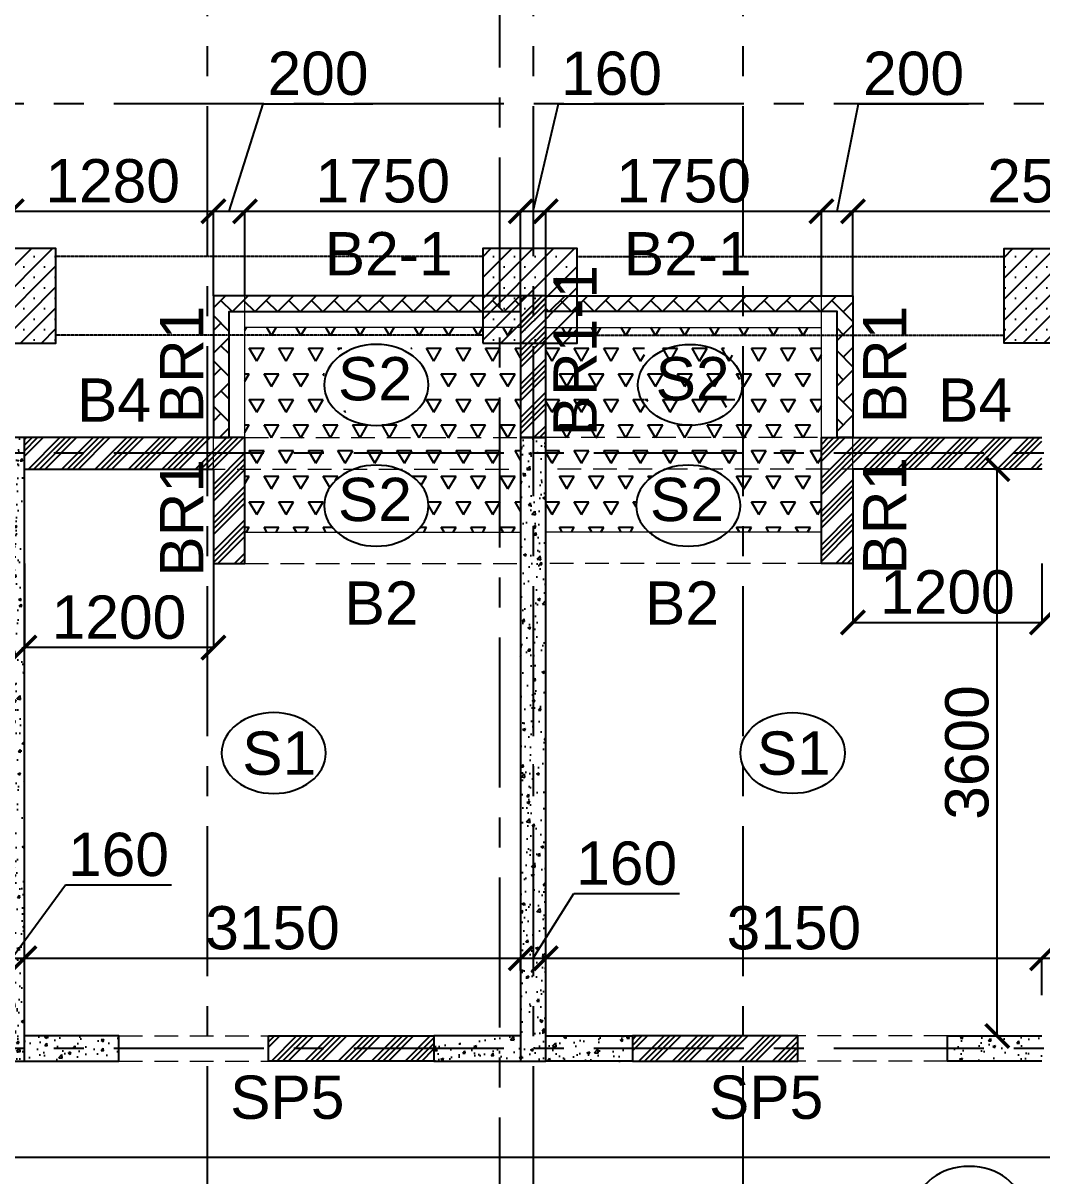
# Model space of a CAD drawing. Header units: inches. Extents: x 278200 to 407749, y -182622 to -96622.
# Drawn here: x 292302 to 298771, y -110634 to -103313 of the extents above; entities that cross this region are included whole.
import ezdxf

# ---------------------------------------------------------------- set-up
doc = ezdxf.new("R2010")
doc.units = ezdxf.units.IN
doc.header["$MEASUREMENT"] = 0
for name, pattern in [('CENTER', [50.8, 31.75, -6.35, 6.35, -6.35]), ('DASHED2', [9.525, 6.35, -3.175]), ('Hidden', [3, 2, -1])]:
    doc.linetypes.add(name, pattern=pattern)
for name, color, linetype in [('160 R.C. WALL HAT', 8, 'Continuous'), ('160 R.C.WALL', 6, 'Continuous'), ('2', 5, 'Continuous'), ('AR-Column', 40, 'Continuous'), ('AR-Hidden', 251, 'DASHED2'), ('BAL. PARAPET WALL', 4, 'Continuous'), ('BEAM TEXT', 4, 'Continuous'), ('DIM', 251, 'Continuous'), ('GRID', 8, 'CENTER'), ('NON S.WALL HATCH', 8, 'Continuous'), ('NON STRUC R.C.WALL', 6, 'Continuous'), ('NON.STRUC.R.C.WALLS', 1, 'Continuous'), ('PARAPET WALL', 4, 'Continuous'), ('SPANRAL BEAM', 3, 'Continuous'), ('SUNKEN', 8, 'Continuous')]:
    doc.layers.add(name, color=color, linetype=linetype)
for name, color, linetype, lineweight in [('BEAMS', 3, 'Continuous', 0), ('SLAB CIR', 1, 'Continuous', 25), ('SLAB TXT', 3, 'Continuous', 0)]:
    doc.layers.add(name, color=color, linetype=linetype, lineweight=lineweight)
doc.styles.add('T200', font='sanss___.ttf', dxfattribs={"height": 275})
doc.styles.add('T300', font='sanss___.ttf', dxfattribs={"height": 350})
doc.dimstyles.new('T 200', dxfattribs={"dimtxt": 275, "dimasz": 150, "dimexe": 1, "dimexo": 0, "dimgap": 50, "dimtad": 1, "dimdec": 0, "dimrnd": 5, "dimdsep": 46, "dimtxsty": 'T200', "dimblk": 'ARCHTICK', "dimcen": 2.5, "dimdle": 1, "dimclrd": 5, "dimclre": 253, "dimclrt": 1, "dimadec": 0, "dimazin": 0, "dimtfac": 1, "dimtdec": 0, "dimtmove": 2, "dimatfit": 3, "dimfxl": 0, "dimarcsym": 0})
pattern_1 = [(45, (2626358.34, -227125.94), (-106.066017, 106.066017), []), (45, (2626393.7, -227125.94), (-106.066017, 106.066017), []), (45, (2626429.05, -227125.94), (-106.066017, 106.066017), []), (45, (2626464.41, -227125.94), (-106.066017, 106.066017), [])]
pattern_2 = [(60, (2581941.19, -332303.54), (-93.75, 162.379763), [93.75, -93.75]), (120, (2581941.19, -332303.54), (-187.5, 1e-07), [93.75, -93.75]), (0, (2581894.31, -332222.35), (93.75, 162.379763), [93.75, -93.75])]
pattern_3 = [(315, (792142.01, 2020013.36), (143.684098, -4e-14), [304.8, -101.6]), (45, (792213.85, 2019941.51), (143.684098, -4e-14), [304.8, -101.6])]
pattern_4 = [(50, (2464819.82, 125850.9), (179.315046, -15.688034), [18.75, -206.25]), (355, (2464819.82, 125850.9), (-34.687833, 188.048033), [15, -165]), (100.4514445, (2464834.76, 125849.6), (144.627212, 172.359998), [15.935048, -175.285528]), (46.1842, (2464819.82, 125900.9), (266.810333, -41.37982), [28.125, -309.375]), (96.635635, (2464842.05, 125897.46), (233.665486, 243.52965), [23.902586, -262.92844]), (351.184164, (2464819.82, 125900.9), (233.665486, 243.52965), [22.5, -247.5]), (21, (2464844.82, 125888.4), (149.226763, -100.654723), [18.75, -206.25]), (326, (2464844.82, 125888.4), (60.828833, 181.287511), [15, -165]), (71.451445, (2464857.25, 125880.02), (210.055594, 80.632788), [15.935047, -175.285528]), (37.5, (2464819.816, 125850.906), (3.0399638, 83.2234635), [0, -163, 0, -167.5, 0, -165.625]), (7.5, (2464819.82, 125850.91), (65.7673844, 98.602928), [0, -95.5, 0, -159.25, 0, -63.125]), (327.5, (2464764.066, 125850.906), (133.455609, -5.638718), [0, -62.5, 0, -195, 0, -258.75]), (317.5, (2464739.07, 125850.91), (145.7965423, 25.0262456), [0, -81.25, 0, -129.5, 0, -183.75])]
pattern_5 = [(45, (-131825.64, 75915.45), (-66.29126, 66.29126), []), (45, (-131759.35, 75915.45), (-66.29126, 66.29126), [0, -93.75])]

# ---------------------------------------------------------------- blocks, each defined once
blk = doc.blocks.new('_ARCHTICK')
at = {"color": 0, "linetype": 'ByBlock', "const_width": 0.15}
blk.add_lwpolyline([(-0.5, -0.5), (0.5, 0.5)], dxfattribs=at)
blk = doc.blocks.new('*D606')
at = {"layer": 'Defpoints', "color": 0}
for p in [(292310.7, -109251.4), (292150.7, -109328.9, 14.7), (292310.7, -109360.6, 14.7)]:
    blk.add_point(p, dxfattribs=at)
at = {"layer": 'DIM', "color": 5, "lineweight": -2}
for p, q in [((292230.7, -109251.4), (292571.5, -108785.7)), ((292571.5, -108785.7), (293243.8, -108785.7)), ((292149.7, -109251.4), (292311.7, -109251.4))]:
    blk.add_line(p, q, dxfattribs=at)
at = {"layer": 'DIM', "color": 253, "lineweight": -2}
for p, q in [((292150.7, -109328.9), (292150.7, -109250.4)), ((292310.7, -109360.6), (292310.7, -109250.4))]:
    blk.add_line(p, q, dxfattribs=at)
at = {"layer": 'DIM', "color": 5, "lineweight": -2, "xscale": 150, "yscale": 150, "zscale": 150, "rotation": 180}
blk.add_blockref('_ARCHTICK', (292150.7, -109251.4), dxfattribs=at)
at = {"layer": 'DIM', "color": 5, "lineweight": -2, "xscale": 150, "yscale": 150, "zscale": 150}
blk.add_blockref('_ARCHTICK', (292310.7, -109251.4), dxfattribs=at)
at = {"layer": 'DIM', "color": 1, "insert": (292907.7, -108593.8), "char_height": 275, "attachment_point": 5, "style": 'T200'}
blk.add_mtext('160', dxfattribs=at)
blk = doc.blocks.new('*D607')
at = {"layer": 'Defpoints', "color": 0}
for p in [(295460.7, -109251.4), (292310.7, -109360.6, 14.7), (295460.7, -109330.2, 14.7)]:
    blk.add_point(p, dxfattribs=at)
at = {"layer": 'DIM', "color": 5, "lineweight": -2}
blk.add_line((292309.7, -109251.4), (295461.7, -109251.4), dxfattribs=at)
at = {"layer": 'DIM', "color": 253, "lineweight": -2}
for p, q in [((292310.7, -109360.6), (292310.7, -109250.4)), ((295460.7, -109330.2), (295460.7, -109250.4))]:
    blk.add_line(p, q, dxfattribs=at)
at = {"layer": 'DIM', "color": 5, "lineweight": -2, "xscale": 150, "yscale": 150, "zscale": 150, "rotation": 180}
blk.add_blockref('_ARCHTICK', (292310.7, -109251.4), dxfattribs=at)
at = {"layer": 'DIM', "color": 5, "lineweight": -2, "xscale": 150, "yscale": 150, "zscale": 150}
blk.add_blockref('_ARCHTICK', (295460.7, -109251.4), dxfattribs=at)
at = {"layer": 'DIM', "color": 1, "insert": (293885.7, -109059.5), "char_height": 275, "attachment_point": 5, "style": 'T200'}
blk.add_mtext('3150', dxfattribs=at)
blk = doc.blocks.new('*D608')
at = {"layer": 'Defpoints', "color": 0}
for p in [(295620.7, -109251.4), (295460.7, -109330.2, 14.7), (295620.7, -109352.3, 14.7)]:
    blk.add_point(p, dxfattribs=at)
at = {"layer": 'DIM', "color": 5, "lineweight": -2}
for p, q in [((295540.7, -109251.4), (295797.9, -108841.2)), ((295797.9, -108841.2), (296470.2, -108841.2)), ((295459.7, -109251.4), (295621.7, -109251.4))]:
    blk.add_line(p, q, dxfattribs=at)
at = {"layer": 'DIM', "color": 253, "lineweight": -2}
for p, q in [((295460.7, -109330.2), (295460.7, -109250.4)), ((295620.7, -109352.3), (295620.7, -109250.4))]:
    blk.add_line(p, q, dxfattribs=at)
at = {"layer": 'DIM', "color": 5, "lineweight": -2, "xscale": 150, "yscale": 150, "zscale": 150, "rotation": 180}
blk.add_blockref('_ARCHTICK', (295460.7, -109251.4), dxfattribs=at)
at = {"layer": 'DIM', "color": 5, "lineweight": -2, "xscale": 150, "yscale": 150, "zscale": 150}
blk.add_blockref('_ARCHTICK', (295620.7, -109251.4), dxfattribs=at)
at = {"layer": 'DIM', "color": 1, "insert": (296134.1, -108649.4), "char_height": 275, "attachment_point": 5, "style": 'T200'}
blk.add_mtext('160', dxfattribs=at)
blk = doc.blocks.new('*D609')
at = {"layer": 'Defpoints', "color": 0}
for p in [(298770.7, -109251.4), (295620.7, -109352.3, 14.7), (298770.7, -109485.2, 14.7)]:
    blk.add_point(p, dxfattribs=at)
at = {"layer": 'DIM', "color": 5, "lineweight": -2}
blk.add_line((295619.7, -109251.4), (298771.7, -109251.4), dxfattribs=at)
at = {"layer": 'DIM', "color": 253, "lineweight": -2}
for p, q in [((295620.7, -109352.3), (295620.7, -109250.4)), ((298770.7, -109485.2), (298770.7, -109250.4))]:
    blk.add_line(p, q, dxfattribs=at)
at = {"layer": 'DIM', "color": 5, "lineweight": -2, "xscale": 150, "yscale": 150, "zscale": 150, "rotation": 180}
blk.add_blockref('_ARCHTICK', (295620.7, -109251.4), dxfattribs=at)
at = {"layer": 'DIM', "color": 5, "lineweight": -2, "xscale": 150, "yscale": 150, "zscale": 150}
blk.add_blockref('_ARCHTICK', (298770.7, -109251.4), dxfattribs=at)
at = {"layer": 'DIM', "color": 1, "insert": (297195.7, -109059.5), "char_height": 275, "attachment_point": 5, "style": 'T200'}
blk.add_mtext('3150', dxfattribs=at)
blk = doc.blocks.new('*D610')
at = {"layer": 'Defpoints', "color": 0}
for p in [(298930.7, -109251.4), (298770.7, -109485.2, 14.7), (298930.7, -109489.1, 14.7)]:
    blk.add_point(p, dxfattribs=at)
at = {"layer": 'DIM', "color": 5, "lineweight": -2}
for p, q in [((298850.7, -109251.4), (299044.8, -108886.6)), ((299044.8, -108886.6), (299717.1, -108886.6)), ((298769.7, -109251.4), (298931.7, -109251.4))]:
    blk.add_line(p, q, dxfattribs=at)
at = {"layer": 'DIM', "color": 253, "lineweight": -2}
for p, q in [((298770.7, -109485.2), (298770.7, -109250.4)), ((298930.7, -109489.1), (298930.7, -109250.4))]:
    blk.add_line(p, q, dxfattribs=at)
at = {"layer": 'DIM', "color": 5, "lineweight": -2, "xscale": 150, "yscale": 150, "zscale": 150, "rotation": 180}
blk.add_blockref('_ARCHTICK', (298770.7, -109251.4), dxfattribs=at)
at = {"layer": 'DIM', "color": 5, "lineweight": -2, "xscale": 150, "yscale": 150, "zscale": 150}
blk.add_blockref('_ARCHTICK', (298930.7, -109251.4), dxfattribs=at)
at = {"layer": 'DIM', "color": 1, "insert": (299380.9, -108694.7), "char_height": 275, "attachment_point": 5, "style": 'T200'}
blk.add_mtext('160', dxfattribs=at)
blk = doc.blocks.new('*D625')
at = {"layer": 'Defpoints', "color": 0}
for p in [(298470.7, -106144.9, 14.7), (298487.4, -106144.9), (298470.7, -109744.9, 14.7)]:
    blk.add_point(p, dxfattribs=at)
at = {"layer": 'DIM', "color": 253, "lineweight": -2}
for p, q in [((298470.7, -106144.9), (298488.4, -106144.9)), ((298470.7, -109744.9), (298488.4, -109744.9))]:
    blk.add_line(p, q, dxfattribs=at)
at = {"layer": 'DIM', "color": 5, "lineweight": -2}
blk.add_line((298487.4, -109745.9), (298487.4, -106143.9), dxfattribs=at)
at = {"layer": 'DIM', "color": 5, "lineweight": -2, "xscale": 150, "yscale": 150, "zscale": 150}
for p, rotation in [((298487.4, -106144.9), 90), ((298487.4, -109744.9), 270)]:
    blk.add_blockref('_ARCHTICK', p, dxfattribs=dict(at, rotation=rotation))
at = {"layer": 'DIM', "color": 1, "insert": (298295.5, -107944.9), "char_height": 275, "attachment_point": 5, "rotation": 90, "style": 'T200'}
blk.add_mtext('3600', dxfattribs=at)
blk = doc.blocks.new('*D169')
at = {"layer": 'Defpoints', "color": 0}
for p in [(318017.6, -110515.5), (318017.6, -110515.6, 14.7), (285690.7, -110578, 14.7)]:
    blk.add_point(p, dxfattribs=at)
at = {"layer": 'DIM', "color": 5, "lineweight": -2}
blk.add_line((285689.7, -110515.5), (318018.6, -110515.5), dxfattribs=at)
at = {"layer": 'DIM', "color": 253, "lineweight": -2}
for p, q in [((285690.7, -110578), (285690.7, -110514.5)), ((318017.6, -110515.6), (318017.6, -110514.5))]:
    blk.add_line(p, q, dxfattribs=at)
at = {"layer": 'DIM', "color": 5, "lineweight": -2, "xscale": 150, "yscale": 150, "zscale": 150, "rotation": 180}
blk.add_blockref('_ARCHTICK', (285690.7, -110515.5), dxfattribs=at)
at = {"layer": 'DIM', "color": 5, "lineweight": -2, "xscale": 150, "yscale": 150, "zscale": 150}
blk.add_blockref('_ARCHTICK', (318017.6, -110515.5), dxfattribs=at)
at = {"layer": 'DIM', "color": 1, "insert": (301854.1, -110323.7), "char_height": 275, "attachment_point": 5, "style": 'T200'}
blk.add_mtext('32325', dxfattribs=at)
blk = doc.blocks.new('*D180')
at = {"layer": 'Defpoints', "color": 0}
for p in [(292230.7, -104507.8), (292230.7, -104594.8, 14.7), (290950.7, -105044.9, 14.7)]:
    blk.add_point(p, dxfattribs=at)
at = {"layer": 'DIM', "color": 5, "lineweight": -2}
blk.add_line((290949.7, -104507.8), (292231.7, -104507.8), dxfattribs=at)
at = {"layer": 'DIM', "color": 253, "lineweight": -2}
for p, q in [((290950.7, -105044.9), (290950.7, -104506.8)), ((292230.7, -104594.8), (292230.7, -104506.8))]:
    blk.add_line(p, q, dxfattribs=at)
at = {"layer": 'DIM', "color": 5, "lineweight": -2, "xscale": 150, "yscale": 150, "zscale": 150, "rotation": 180}
blk.add_blockref('_ARCHTICK', (290950.7, -104507.8), dxfattribs=at)
at = {"layer": 'DIM', "color": 5, "lineweight": -2, "xscale": 150, "yscale": 150, "zscale": 150}
blk.add_blockref('_ARCHTICK', (292230.7, -104507.8), dxfattribs=at)
at = {"layer": 'DIM', "color": 1, "insert": (291590.7, -104316.1), "char_height": 275, "attachment_point": 5, "style": 'T200'}
blk.add_mtext('1280', dxfattribs=at)
blk = doc.blocks.new('*D181')
at = {"layer": 'Defpoints', "color": 0}
for p in [(293510.7, -104507.8), (292230.7, -104594.8, 14.7), (293510.7, -105044.9, 14.7)]:
    blk.add_point(p, dxfattribs=at)
at = {"layer": 'DIM', "color": 5, "lineweight": -2}
blk.add_line((292229.7, -104507.8), (293511.7, -104507.8), dxfattribs=at)
at = {"layer": 'DIM', "color": 253, "lineweight": -2}
for p, q in [((292230.7, -104594.8), (292230.7, -104506.8)), ((293510.7, -105044.9), (293510.7, -104506.8))]:
    blk.add_line(p, q, dxfattribs=at)
at = {"layer": 'DIM', "color": 5, "lineweight": -2, "xscale": 150, "yscale": 150, "zscale": 150, "rotation": 180}
blk.add_blockref('_ARCHTICK', (292230.7, -104507.8), dxfattribs=at)
at = {"layer": 'DIM', "color": 5, "lineweight": -2, "xscale": 150, "yscale": 150, "zscale": 150}
blk.add_blockref('_ARCHTICK', (293510.7, -104507.8), dxfattribs=at)
at = {"layer": 'DIM', "color": 1, "insert": (292870.7, -104316.1), "char_height": 275, "attachment_point": 5, "style": 'T200'}
blk.add_mtext('1280', dxfattribs=at)
blk = doc.blocks.new('*D182')
at = {"layer": 'Defpoints', "color": 0}
for p in [(293710.7, -104507.8), (293510.7, -105044.9, 14.7), (293710.7, -105044.9, 14.7)]:
    blk.add_point(p, dxfattribs=at)
at = {"layer": 'DIM', "color": 5, "lineweight": -2}
for p, q in [((293610.7, -104507.8), (293825.2, -103825)), ((293825.2, -103825), (294523.5, -103825)), ((293509.7, -104507.8), (293711.7, -104507.8))]:
    blk.add_line(p, q, dxfattribs=at)
at = {"layer": 'DIM', "color": 253, "lineweight": -2}
for p, q in [((293510.7, -105044.9), (293510.7, -104506.8)), ((293710.7, -105044.9), (293710.7, -104506.8))]:
    blk.add_line(p, q, dxfattribs=at)
at = {"layer": 'DIM', "color": 5, "lineweight": -2, "xscale": 150, "yscale": 150, "zscale": 150, "rotation": 180}
blk.add_blockref('_ARCHTICK', (293510.7, -104507.8), dxfattribs=at)
at = {"layer": 'DIM', "color": 5, "lineweight": -2, "xscale": 150, "yscale": 150, "zscale": 150}
blk.add_blockref('_ARCHTICK', (293710.7, -104507.8), dxfattribs=at)
at = {"layer": 'DIM', "color": 1, "insert": (294174.4, -103633.4), "char_height": 275, "attachment_point": 5, "style": 'T200'}
blk.add_mtext('200', dxfattribs=at)
blk = doc.blocks.new('*D183')
at = {"layer": 'Defpoints', "color": 0}
for p in [(295460.7, -104507.8), (293710.7, -105044.9, 14.7), (295460.7, -105044.9, 14.7)]:
    blk.add_point(p, dxfattribs=at)
at = {"layer": 'DIM', "color": 5, "lineweight": -2}
blk.add_line((293709.7, -104507.8), (295461.7, -104507.8), dxfattribs=at)
at = {"layer": 'DIM', "color": 253, "lineweight": -2}
for p, q in [((293710.7, -105044.9), (293710.7, -104506.8)), ((295460.7, -105044.9), (295460.7, -104506.8))]:
    blk.add_line(p, q, dxfattribs=at)
at = {"layer": 'DIM', "color": 5, "lineweight": -2, "xscale": 150, "yscale": 150, "zscale": 150, "rotation": 180}
blk.add_blockref('_ARCHTICK', (293710.7, -104507.8), dxfattribs=at)
at = {"layer": 'DIM', "color": 5, "lineweight": -2, "xscale": 150, "yscale": 150, "zscale": 150}
blk.add_blockref('_ARCHTICK', (295460.7, -104507.8), dxfattribs=at)
at = {"layer": 'DIM', "color": 1, "insert": (294585.7, -104316.1), "char_height": 275, "attachment_point": 5, "style": 'T200'}
blk.add_mtext('1750', dxfattribs=at)
blk = doc.blocks.new('*D184')
at = {"layer": 'Defpoints', "color": 0}
for p in [(295620.7, -104507.8), (295460.7, -105044.9, 14.7), (295620.7, -105044.9, 14.7)]:
    blk.add_point(p, dxfattribs=at)
at = {"layer": 'DIM', "color": 5, "lineweight": -2}
for p, q in [((295540.7, -104507.8), (295701.8, -103825)), ((295701.8, -103825), (296374.1, -103825)), ((295459.7, -104507.8), (295621.7, -104507.8))]:
    blk.add_line(p, q, dxfattribs=at)
at = {"layer": 'DIM', "color": 253, "lineweight": -2}
for p, q in [((295460.7, -105044.9), (295460.7, -104506.8)), ((295620.7, -105044.9), (295620.7, -104506.8))]:
    blk.add_line(p, q, dxfattribs=at)
at = {"layer": 'DIM', "color": 5, "lineweight": -2, "xscale": 150, "yscale": 150, "zscale": 150, "rotation": 180}
blk.add_blockref('_ARCHTICK', (295460.7, -104507.8), dxfattribs=at)
at = {"layer": 'DIM', "color": 5, "lineweight": -2, "xscale": 150, "yscale": 150, "zscale": 150}
blk.add_blockref('_ARCHTICK', (295620.7, -104507.8), dxfattribs=at)
at = {"layer": 'DIM', "color": 1, "insert": (296037.9, -103633.2), "char_height": 275, "attachment_point": 5, "style": 'T200'}
blk.add_mtext('160', dxfattribs=at)
blk = doc.blocks.new('*D185')
at = {"layer": 'Defpoints', "color": 0}
for p in [(297370.7, -104507.8), (295620.7, -105044.9, 14.7), (297370.7, -105044.9, 14.7)]:
    blk.add_point(p, dxfattribs=at)
at = {"layer": 'DIM', "color": 5, "lineweight": -2}
blk.add_line((295619.7, -104507.8), (297371.7, -104507.8), dxfattribs=at)
at = {"layer": 'DIM', "color": 253, "lineweight": -2}
for p, q in [((295620.7, -105044.9), (295620.7, -104506.8)), ((297370.7, -105044.9), (297370.7, -104506.8))]:
    blk.add_line(p, q, dxfattribs=at)
at = {"layer": 'DIM', "color": 5, "lineweight": -2, "xscale": 150, "yscale": 150, "zscale": 150, "rotation": 180}
blk.add_blockref('_ARCHTICK', (295620.7, -104507.8), dxfattribs=at)
at = {"layer": 'DIM', "color": 5, "lineweight": -2, "xscale": 150, "yscale": 150, "zscale": 150}
blk.add_blockref('_ARCHTICK', (297370.7, -104507.8), dxfattribs=at)
at = {"layer": 'DIM', "color": 1, "insert": (296495.7, -104316.1), "char_height": 275, "attachment_point": 5, "style": 'T200'}
blk.add_mtext('1750', dxfattribs=at)
blk = doc.blocks.new('*D186')
at = {"layer": 'Defpoints', "color": 0}
for p in [(297570.7, -104507.8), (297370.7, -105044.9, 14.7), (297570.7, -105044.9, 14.7)]:
    blk.add_point(p, dxfattribs=at)
at = {"layer": 'DIM', "color": 5, "lineweight": -2}
for p, q in [((297470.7, -104507.8), (297606.7, -103825)), ((297606.7, -103825), (298304.9, -103825)), ((297369.7, -104507.8), (297571.7, -104507.8))]:
    blk.add_line(p, q, dxfattribs=at)
at = {"layer": 'DIM', "color": 253, "lineweight": -2}
for p, q in [((297370.7, -105044.9), (297370.7, -104506.8)), ((297570.7, -105044.9), (297570.7, -104506.8))]:
    blk.add_line(p, q, dxfattribs=at)
at = {"layer": 'DIM', "color": 5, "lineweight": -2, "xscale": 150, "yscale": 150, "zscale": 150, "rotation": 180}
blk.add_blockref('_ARCHTICK', (297370.7, -104507.8), dxfattribs=at)
at = {"layer": 'DIM', "color": 5, "lineweight": -2, "xscale": 150, "yscale": 150, "zscale": 150}
blk.add_blockref('_ARCHTICK', (297570.7, -104507.8), dxfattribs=at)
at = {"layer": 'DIM', "color": 1, "insert": (297955.8, -103633.4), "char_height": 275, "attachment_point": 5, "style": 'T200'}
blk.add_mtext('200', dxfattribs=at)
blk = doc.blocks.new('*D187')
at = {"layer": 'Defpoints', "color": 0}
for p in [(300130.7, -104507.8), (297570.7, -105044.9, 14.7), (300130.7, -105044.9, 14.7)]:
    blk.add_point(p, dxfattribs=at)
at = {"layer": 'DIM', "color": 5, "lineweight": -2}
blk.add_line((297569.7, -104507.8), (300131.7, -104507.8), dxfattribs=at)
at = {"layer": 'DIM', "color": 253, "lineweight": -2}
for p, q in [((297570.7, -105044.9), (297570.7, -104506.8)), ((300130.7, -105044.9), (300130.7, -104506.8))]:
    blk.add_line(p, q, dxfattribs=at)
at = {"layer": 'DIM', "color": 5, "lineweight": -2, "xscale": 150, "yscale": 150, "zscale": 150, "rotation": 180}
blk.add_blockref('_ARCHTICK', (297570.7, -104507.8), dxfattribs=at)
at = {"layer": 'DIM', "color": 5, "lineweight": -2, "xscale": 150, "yscale": 150, "zscale": 150}
blk.add_blockref('_ARCHTICK', (300130.7, -104507.8), dxfattribs=at)
at = {"layer": 'DIM', "color": 1, "insert": (298850.7, -104316), "char_height": 275, "attachment_point": 5, "style": 'T200'}
blk.add_mtext('2560', dxfattribs=at)
blk = doc.blocks.new('*D782')
at = {"layer": '2', "color": 253, "lineweight": -2}
for p, q in [((292310.7, -106744.9), (292310.7, -107279.7)), ((293510.7, -106744.9), (293510.7, -107279.7))]:
    blk.add_line(p, q, dxfattribs=at)
at = {"layer": '2', "color": 5, "lineweight": -2}
blk.add_line((293511.7, -107278.7), (292309.7, -107278.7), dxfattribs=at)
at = {"layer": 'Defpoints', "color": 0}
for p in [(292310.7, -106744.9, 14.7), (293510.7, -106744.9, 14.7), (292310.7, -107278.7)]:
    blk.add_point(p, dxfattribs=at)
at = {"layer": '2', "color": 5, "lineweight": -2, "xscale": 150, "yscale": 150, "zscale": 150, "rotation": 180}
blk.add_blockref('_ARCHTICK', (292310.7, -107278.7), dxfattribs=at)
at = {"layer": '2', "color": 5, "lineweight": -2, "xscale": 150, "yscale": 150, "zscale": 150}
blk.add_blockref('_ARCHTICK', (293510.7, -107278.7), dxfattribs=at)
at = {"layer": '2', "color": 1, "insert": (292910.7, -107087.1), "char_height": 275, "attachment_point": 5, "style": 'T200'}
blk.add_mtext('1200', dxfattribs=at)
blk = doc.blocks.new('*D783')
at = {"layer": '2', "color": 253, "lineweight": -2}
for p, q in [((297570.7, -106744.9), (297570.7, -107119.4)), ((298770.7, -106744.9), (298770.7, -107119.4))]:
    blk.add_line(p, q, dxfattribs=at)
at = {"layer": '2', "color": 5, "lineweight": -2}
blk.add_line((297569.7, -107118.4), (298771.7, -107118.4), dxfattribs=at)
at = {"layer": 'Defpoints', "color": 0}
for p in [(297570.7, -106744.9), (298770.7, -106744.9, 14.3), (298770.7, -107118.4)]:
    blk.add_point(p, dxfattribs=at)
at = {"layer": '2', "color": 5, "lineweight": -2, "xscale": 150, "yscale": 150, "zscale": 150, "rotation": 180}
blk.add_blockref('_ARCHTICK', (297570.7, -107118.4), dxfattribs=at)
at = {"layer": '2', "color": 5, "lineweight": -2, "xscale": 150, "yscale": 150, "zscale": 150}
blk.add_blockref('_ARCHTICK', (298770.7, -107118.4), dxfattribs=at)
at = {"layer": '2', "color": 1, "insert": (298170.7, -106926.8), "char_height": 275, "attachment_point": 5, "style": 'T200'}
blk.add_mtext('1200', dxfattribs=at)
blk = doc.blocks.new('A$C02A55DAE')
at = {"layer": 'NON S.WALL HATCH'}
h = blk.add_hatch(dxfattribs=at)
h.set_pattern_fill('SACNCR', color=256, scale=1000)
h.set_pattern_definition(pattern_5)
h.paths.add_polyline_path([(6650, 600), (7250, 600), (7250, 1200), (6650, 1200)])
h = blk.add_hatch(dxfattribs=at)
h.set_pattern_fill('SACNCR', color=256, scale=1000)
h.set_pattern_definition(pattern_5)
h.paths.add_polyline_path([(9960, 600), (10560, 600), (10560, 1200), (9960, 1200)])
h = blk.add_hatch(dxfattribs=at)
h.set_pattern_fill('SACNCR', color=256, scale=1000)
h.set_pattern_definition(pattern_5)
h.paths.add_polyline_path([(13870, 600), (13270, 600), (13270, 1200), (13870, 1200)])
at = {"layer": 'AR-Column', "color": 4, "elevation": -29.5}
for points in [[(6650, 600), (7250, 600), (7250, 1200), (6650, 1200)], [(9960, 600), (10560, 600), (10560, 1200), (9960, 1200)], [(13870, 600), (13270, 600), (13270, 1200), (13870, 1200)]]:
    blk.add_lwpolyline(points, close=True, dxfattribs=at)
at = {"layer": 'AR-Hidden', "ltscale": 0.009}
for p, q in [((9960, 1150, -29.5), (7250, 1150, -29.5)), ((10560, 1150, -29.5), (13270, 1150, -29.5)), ((9960, 650, -29.5), (7250, 650, -29.5)), ((10560, 650, -29.5), (13270, 650, -29.5))]:
    blk.add_line(p, q, dxfattribs=at)

msp = doc.modelspace()

# ---------------------------------------------------------------- hatches: boundary and pattern name
at = {"layer": '160 R.C. WALL HAT'}
h = msp.add_hatch(dxfattribs=at)
h.set_pattern_fill('AR-CONC', color=256, scale=25)
h.set_pattern_definition(pattern_4)
h.paths.add_polyline_path([(292150.7, -109904.9), (292310.7, -109904.9), (292310.7, -105944.9), (292150.7, -105944.9)])
h = msp.add_hatch(dxfattribs=at)
h.set_pattern_fill('AR-CONC', color=256, scale=25)
h.set_pattern_definition(pattern_4)
h.paths.add_polyline_path([(295620.7, -105944.9), (295460.7, -105944.9), (295460.7, -109904.9), (295620.7, -109904.9)])
h = msp.add_hatch(dxfattribs=at)
h.set_pattern_fill('AR-CONC', color=256, scale=25)
h.set_pattern_definition(pattern_4)
h.paths.add_polyline_path([(292910.7, -109744.9), (292910.7, -109904.9), (292310.7, -109904.9), (292310.7, -109744.9)])
h = msp.add_hatch(dxfattribs=at)
h.set_pattern_fill('AR-CONC', color=256, scale=25)
h.set_pattern_definition(pattern_4)
h.paths.add_polyline_path([(295460.7, -109744.9), (294910.7, -109744.9), (294910.7, -109904.9), (295460.7, -109904.9)])
h = msp.add_hatch(dxfattribs=at)
h.set_pattern_fill('AR-CONC', color=256, scale=25)
h.set_pattern_definition(pattern_4)
h.paths.add_polyline_path([(296170.7, -109744.9), (295620.7, -109744.9), (295620.7, -109904.9), (296170.7, -109904.9)])
h = msp.add_hatch(dxfattribs=at)
h.set_pattern_fill('AR-CONC', color=256, scale=25)
h.set_pattern_definition(pattern_4)
h.paths.add_polyline_path([(298170.7, -109744.9), (298170.7, -109904.9), (298770.7, -109904.9), (298770.7, -109744.9)])
at = {"layer": 'BAL. PARAPET WALL'}
h = msp.add_hatch(dxfattribs=at)
h.set_pattern_fill('AR-HBONE', color=256, angle=-90, style=0)
h.set_pattern_definition(pattern_3)
h.paths.add_polyline_path([(295460.7, -105144.9), (295460.7, -105044.9), (293510.7, -105044.9), (293510.7, -105944.9), (293610.7, -105944.9), (293610.7, -105144.9)])
h = msp.add_hatch(dxfattribs=at)
h.set_pattern_fill('AR-HBONE', color=256, angle=-90, style=0)
h.set_pattern_definition(pattern_3)
h.paths.add_polyline_path([(295620.7, -105144.9), (295620.7, -105044.9), (297570.7, -105044.9), (297570.7, -105944.9), (297470.7, -105944.9), (297470.7, -105144.9)])
at = {"layer": 'NON STRUC R.C.WALL'}
h = msp.add_hatch(dxfattribs=at)
h.set_pattern_fill('ANSI34', color=1, scale=200)
h.set_pattern_definition([(45, (2626358.34, -227165.94), (-106.066017, 106.066017), []), (45, (2626393.7, -227165.94), (-106.066017, 106.066017), []), (45, (2626429.05, -227165.94), (-106.066017, 106.066017), []), (45, (2626464.41, -227165.94), (-106.066017, 106.066017), [])])
h.paths.add_polyline_path([(295460.7, -105944.9), (295620.7, -105944.9), (295620.7, -105044.9), (295460.7, -105044.9)])
h = msp.add_hatch(dxfattribs=at)
h.set_pattern_fill('ANSI34', color=1, scale=200)
h.set_pattern_definition(pattern_1)
h.paths.add_polyline_path([(292310.7, -106144.9), (293510.7, -106144.9), (293510.7, -106744.9), (293710.7, -106744.9), (293710.7, -105944.9), (292310.7, -105944.9)])
h = msp.add_hatch(dxfattribs=at)
h.set_pattern_fill('ANSI34', color=1, scale=200)
h.set_pattern_definition(pattern_1)
h.paths.add_polyline_path([(298770.7, -106144.9), (297570.7, -106144.9), (297570.7, -106744.9), (297370.7, -106744.9), (297370.7, -105944.9), (298770.7, -105944.9)])
h = msp.add_hatch(dxfattribs=at)
h.set_pattern_fill('ANSI34', color=1, scale=200)
h.set_pattern_definition(pattern_1)
h.paths.add_polyline_path([(293860.7, -109744.9), (294910.7, -109744.9), (294910.7, -109904.9), (293860.7, -109904.9)])
h = msp.add_hatch(dxfattribs=at)
h.set_pattern_fill('ANSI34', color=1, scale=200)
h.set_pattern_definition(pattern_1)
h.paths.add_polyline_path([(297220.7, -109744.9), (296170.7, -109744.9), (296170.7, -109904.9), (297220.7, -109904.9)])
at = {"layer": 'SUNKEN'}
h = msp.add_hatch(dxfattribs=at)
h.set_pattern_fill('TRIANG', color=256, scale=500)
h.set_pattern_definition(pattern_2)
h.paths.add_polyline_path([(295460.7, -105244.9), (293710.7, -105244.9), (293710.7, -105944.9), (295460.7, -105944.9)])
edge = h.paths.add_edge_path(flags=16)
edge.add_ellipse((294544.6, -105570.6), major_axis=(331, 0), ratio=0.77685, start_angle=0, end_angle=360, ccw=False)
h.paths.add_polyline_path([(295460.7, -105944.9), (293710.7, -105944.9), (293710.7, -106144.9), (295460.7, -106144.9)])
h.paths.add_polyline_path([(294229.2, -105357.6), (294229.2, -105788.7), (294834.3, -105788.7), (294834.3, -105357.6)], flags=0)
h.paths.add_polyline_path([(294686.3, -106144.9), (294695.8, -106148.5), (294708.1, -106153.7), (294720.1, -106159.2), (294731.8, -106165.2), (294743.1, -106171.5), (294754.1, -106178.2), (294764.7, -106185.2), (294775, -106192.6), (294784.8, -106200.3), (294794.2, -106208.3), (294803.1, -106216.6), (294811.6, -106225.2), (294819.6, -106234.1), (294827.1, -106243.3), (294834.2, -106252.6), (294840.7, -106262.2), (294846.6, -106272), (294852.1, -106282), (294857, -106292.2), (294861.3, -106302.5), (294865.1, -106312.9), (294868.3, -106323.4), (294870.9, -106334.1), (294873, -106344.8), (294874.5, -106355.6), (294875.3, -106366.4), (294875.6, -106377.3), (294875.3, -106388.1), (294874.5, -106398.9), (294873, -106409.7), (294870.9, -106420.4), (294868.3, -106431.1), (294865.1, -106441.6), (294861.3, -106452.1), (294857, -106462.4), (294852.1, -106472.5), (294846.6, -106482.5), (294840.7, -106492.3), (294834.2, -106501.9), (294827.1, -106511.3), (294819.6, -106520.4), (294811.6, -106529.3), (294803.1, -106537.9), (294794.2, -106546.2), (294784.8, -106554.2), (294775, -106561.9), (294764.7, -106569.3), (294754.1, -106576.4), (294743.1, -106583), (294739.7, -106544.9), (295460.7, -106544.9), (295460.7, -106144.9)])
h.paths.add_polyline_path([(294399.7, -106146.1), (294403, -106144.9), (293710.7, -106144.9), (293710.7, -106544.9), (294349.5, -106544.9), (294340.6, -106579.7), (294329.8, -106572.9), (294319.4, -106565.7), (294309.4, -106558.1), (294299.7, -106550.3), (294290.6, -106542.1), (294281.9, -106533.6), (294273.6, -106524.9), (294265.8, -106515.9), (294258.6, -106506.6), (294251.8, -106497.1), (294245.6, -106487.4), (294239.8, -106477.5), (294234.7, -106467.5), (294230, -106457.2), (294226, -106446.9), (294222.5, -106436.4), (294219.6, -106425.8), (294217.2, -106415.1), (294215.5, -106404.3), (294214.3, -106393.5), (294213.7, -106382.7), (294213.7, -106371.8), (294214.3, -106361), (294215.5, -106350.2), (294217.2, -106339.5), (294219.6, -106328.8), (294222.5, -106318.2), (294226, -106307.7), (294230, -106297.3), (294234.7, -106287.1), (294239.8, -106277), (294245.6, -106267.1), (294251.8, -106257.4), (294258.6, -106247.9), (294265.8, -106238.7), (294273.6, -106229.7), (294281.9, -106220.9), (294290.6, -106212.4), (294299.7, -106204.3), (294309.4, -106196.4), (294319.4, -106188.9), (294329.8, -106181.6), (294340.6, -106174.8), (294351.8, -106168.3), (294363.3, -106162.2), (294375.1, -106156.4), (294387.3, -106151.1)])
h = msp.add_hatch(dxfattribs=at)
h.set_pattern_fill('TRIANG', color=256, scale=500)
h.set_pattern_definition(pattern_2)
h.paths.add_polyline_path([(295620.7, -105244.9), (297370.7, -105244.9), (297370.7, -105944.9), (295620.7, -105944.9)])
edge = h.paths.add_edge_path(flags=16)
edge.add_ellipse((296536.7, -105570.6), major_axis=(-331, 0), ratio=0.77685, start_angle=0, end_angle=360)
h.paths.add_polyline_path([(295620.7, -105944.9), (297370.7, -105944.9), (297370.7, -106144.9), (295620.7, -106144.9)])
h.paths.add_polyline_path([(296852.2, -105357.6), (296852.2, -105788.7), (296247.1, -105788.7), (296247.1, -105357.6)], flags=16)
h.paths.add_polyline_path([(296728.5, -106580.1), (296720.3, -106544.9), (297370.7, -106544.9), (297370.7, -106144.9), (296666.8, -106144.9), (296673.3, -106147.4), (296684.9, -106152.1), (296696.2, -106157.2), (296707.3, -106162.6), (296718.1, -106168.3), (296728.5, -106174.4), (296738.7, -106180.8), (296748.5, -106187.5), (296758, -106194.5), (296767.1, -106201.8), (296775.8, -106209.4), (296784.2, -106217.2), (296792.1, -106225.3), (296799.6, -106233.6), (296806.7, -106242.2), (296813.4, -106250.9), (296819.6, -106259.8), (296825.3, -106269), (296830.6, -106278.3), (296835.4, -106287.7), (296839.7, -106297.3), (296843.5, -106307), (296846.8, -106316.9), (296849.7, -106326.8), (296852, -106336.8), (296853.8, -106346.9), (296855.1, -106357), (296855.8, -106367.1), (296856.1, -106377.3), (296855.8, -106387.4), (296855.1, -106397.6), (296853.8, -106407.7), (296852, -106417.7), (296849.7, -106427.7), (296846.8, -106437.7), (296843.5, -106447.5), (296839.7, -106457.2), (296835.4, -106466.8), (296830.6, -106476.3), (296825.3, -106485.6), (296819.6, -106494.7), (296813.4, -106503.6), (296806.7, -106512.4), (296799.6, -106520.9), (296792.1, -106529.2), (296784.2, -106537.3), (296775.8, -106545.1), (296767.1, -106552.7), (296758, -106560), (296748.5, -106567), (296738.7, -106573.7)])
h.paths.add_polyline_path([(296330, -106544.9), (296326.9, -106583.2), (296316.5, -106576.9), (296306.6, -106570.4), (296296.9, -106563.5), (296287.6, -106556.4), (296278.7, -106548.9), (296270.1, -106541.2), (296262, -106533.3), (296254.3, -106525.1), (296247, -106516.7), (296240.1, -106508), (296233.7, -106499.2), (296227.7, -106490.1), (296222.2, -106480.9), (296217.2, -106471.5), (296212.6, -106462), (296208.5, -106452.4), (296205, -106442.6), (296201.9, -106432.7), (296199.3, -106422.7), (296197.3, -106412.7), (296195.7, -106402.6), (296194.7, -106392.5), (296194.2, -106382.3), (296194.2, -106372.2), (296194.7, -106362), (296195.7, -106351.9), (296197.3, -106341.8), (296199.3, -106331.8), (296201.9, -106321.8), (296205, -106311.9), (296208.5, -106302.2), (296212.6, -106292.5), (296217.2, -106283), (296222.2, -106273.6), (296227.7, -106264.4), (296233.7, -106255.4), (296240.1, -106246.5), (296247, -106237.9), (296254.3, -106229.4), (296262, -106221.2), (296270.1, -106213.3), (296278.7, -106205.6), (296287.6, -106198.2), (296296.9, -106191), (296306.6, -106184.1), (296316.5, -106177.6), (296326.9, -106171.3), (296337.5, -106165.4), (296348.4, -106159.8), (296359.6, -106154.6), (296371.1, -106149.7), (296382.8, -106145.1), (296383.3, -106144.9), (295620.7, -106144.9), (295620.7, -106544.9)])

# ---------------------------------------------------------------- linework, layer by layer
at = {"layer": '160 R.C.WALL'}
for p, q in [((295460.7, -109744.9, 14.7), (294910.7, -109744.9, 14.7)), ((294910.7, -109744.9, 14.7), (294910.7, -109904.9, 14.7)), ((295620.7, -109744.9, 14.7), (296170.7, -109744.9, 14.7)), ((296170.7, -109744.9, 14.7), (296170.7, -109905.5, 14.7)), ((294910.7, -109904.9, 14.7), (295460.7, -109904.9, 14.7)), ((296170.7, -109904.9, 14.7), (295620.7, -109904.9, 14.7))]:
    msp.add_line(p, q, dxfattribs=at)
at = {"layer": '160 R.C.WALL', "elevation": 14.7}
for points in [[(292150.7, -109904.9), (292310.7, -109904.9), (292310.7, -105944.9), (292150.7, -105944.9)], [(295460.7, -109904.9), (295620.7, -109904.9), (295620.7, -105944.9), (295460.7, -105944.9)]]:
    msp.add_lwpolyline(points, close=True, dxfattribs=at)
for points in [[(292310.7, -109904.9), (292910.7, -109904.9), (292910.7, -109744.9), (292310.7, -109744.9)], [(298770.7, -109904.9), (298170.7, -109904.9), (298170.7, -109744.9), (298770.7, -109744.9)]]:
    msp.add_lwpolyline(points, dxfattribs=at)
at = {"layer": 'BAL. PARAPET WALL', "elevation": 14.7}
for points in [[(295460.7, -105144.9), (295460.7, -105044.9), (293510.7, -105044.9), (293510.7, -105944.9), (293610.7, -105944.9), (293610.7, -105144.9), (295460.7, -105144.9)], [(295620.7, -105144.9), (295620.7, -105044.9), (297570.7, -105044.9), (297570.7, -105944.9), (297470.7, -105944.9), (297470.7, -105144.9), (295620.7, -105144.9)]]:
    msp.add_lwpolyline(points, dxfattribs=at)
at = {"layer": 'BEAMS', "color": 4, "linetype": 'Continuous', "ltscale": 0.01}
for p, q in [((293510.7, -106744.9, 14.7), (293510.7, -105044.9, 14.7)), ((295460.7, -105044.9, 14.7), (293510.7, -105044.9, 14.7)), ((293710.7, -106744.9, 14.7), (293710.7, -105044.9, 14.7)), ((295620.7, -105044.9, 14.7), (297570.7, -105044.9, 14.7)), ((297370.7, -106744.9, 14.7), (297370.7, -105044.9, 14.7)), ((297570.7, -106744.9, 14.7), (297570.7, -105044.9, 14.7)), ((295460.7, -105244.9, 14.7), (293710.7, -105244.9, 14.7)), ((295620.7, -105244.9, 14.7), (297370.7, -105244.9, 14.7)), ((292310.7, -105944.9, 14.7), (293710.7, -105944.9, 14.7)), ((298770.7, -105944.9, 14.7), (297572.3, -105944.9, 14.7)), ((293710.7, -106544.9, 14.7), (295460.7, -106544.9, 14.7)), ((297370.7, -106544.9, 14.7), (295620.7, -106544.9, 14.7))]:
    msp.add_line(p, q, dxfattribs=at)
at = {"layer": 'BEAMS', "linetype": 'Hidden', "ltscale": 75}
for p, q in [((293710.7, -105944.9, 14.7), (295460.7, -105944.9, 14.7)), ((297570.7, -105944.9, 14.7), (295620.7, -105944.9, 14.7)), ((292310.7, -106144.9, 14.7), (295460.7, -106144.9, 14.7)), ((298770.7, -106144.9, 14.7), (295620.7, -106144.9, 14.7)), ((293710.7, -106744.9, 14.7), (295460.7, -106744.9, 14.7)), ((297370.7, -106744.9, 14.7), (295620.7, -106744.9, 14.7)), ((292910.7, -109744.9, 14.7), (294910.7, -109744.9, 14.7)), ((298170.7, -109744.9, 14.7), (296170.7, -109744.9, 14.7)), ((292910.7, -109904.9, 14.7), (294910.7, -109904.9, 14.7)), ((298170.7, -109904.9, 14.7), (296170.7, -109904.9, 14.7))]:
    msp.add_line(p, q, dxfattribs=at)
at = {"layer": 'GRID', "ltscale": 30}
for p, q in [((293470.9, -99268.8, 14.7), (293470.9, -130305.3, 14.7)), ((295540.7, -99268.8, 14.7), (295540.7, -130305.3, 14.7)), ((296870.7, -99268.8, 14.7), (296870.7, -130305.3, 14.7)), ((295325.7, -99593.6, 14.7), (295325.7, -130305.3, 14.7)), ((366982.1, -103825, 14.7), (280837.7, -103825, 14.7)), ((366982.1, -106044.9, 14.7), (280837.7, -106044.9, 14.7)), ((366982.1, -109824.9, 14.7), (280837.7, -109824.9, 14.7))]:
    msp.add_line(p, q, dxfattribs=at)
at = {"layer": 'NON.STRUC.R.C.WALLS', "elevation": 14.7}
for points in [[(295460.7, -105944.9), (295620.7, -105944.9), (295620.7, -105044.9), (295460.7, -105044.9)], [(293860.7, -109744.9), (294910.7, -109744.9), (294910.7, -109904.9), (293860.7, -109904.9)], [(297220.7, -109744.9), (296170.7, -109744.9), (296170.7, -109904.9), (297220.7, -109904.9)]]:
    msp.add_lwpolyline(points, close=True, dxfattribs=at)
for points in [[(292310.7, -106144.9), (293510.7, -106144.9), (293510.7, -106744.9), (293710.7, -106744.9), (293710.7, -105944.9), (292310.7, -105944.9)], [(298770.7, -106144.9), (297570.7, -106144.9), (297570.7, -106744.9), (297370.7, -106744.9), (297370.7, -105944.9), (298770.7, -105944.9)]]:
    msp.add_lwpolyline(points, dxfattribs=at)
at = {"layer": 'PARAPET WALL'}
for p, q in [((293510.7, -106744.9, 14.7), (293710.7, -106744.9, 14.7)), ((297570.7, -106744.9, 14.7), (297370.7, -106744.9, 14.7))]:
    msp.add_line(p, q, dxfattribs=at)
at = {"layer": 'SLAB CIR', "extrusion": (0, 0, -1)}
for centre in [(294544.6, -105610.6, -0.7), (294544.6, -106377.3, -0.7), (296525.1, -106377.3, -0.7), (293893.6, -107948, -0.7), (298308.7, -110830.1)]:
    msp.add_ellipse(centre, major_axis=(331, 0), ratio=0.77685, dxfattribs=at)
at = {"layer": 'SLAB CIR'}
for centre in [(296536.7, -105610.6, -0.7), (297187.8, -107948, -0.7)]:
    msp.add_ellipse(centre, major_axis=(-331, 0), ratio=0.77685, dxfattribs=at)

# ---------------------------------------------------------------- block references
at = {"layer": 'DIM', "color": 1}
msp.add_blockref('A$C02A55DAE', (285260.7, -105944.9, 29.5), dxfattribs=at)

# ---------------------------------------------------------------- texts
at = {"layer": 'BEAM TEXT', "style": 'T300'}
for s, p in [('B2-1', (294217.3, -104914.9)), ('B2-1', (296116, -104914.9)), ('B4', (292644, -105844.1)), ('B4', (298111.8, -105844.1)), ('B2', (294342.8, -107133.1)), ('B2', (296250.3, -107133.1))]:
    msp.add_text(s, height=275, dxfattribs=at).set_placement(p)
for s, p in [('BR1-1', (295944.2, -105937.3)), ('BR1', (293445.8, -105855)), ('BR1', (297910.6, -105855)), ('BR1', (293445.8, -106829)), ('BR1', (297910.6, -106815))]:
    msp.add_text(s, height=275, rotation=90, dxfattribs=at).set_placement(p)
at = {"layer": 'SLAB TXT', "style": 'T300'}
for s, p in [('S2', (294301, -105708.6)), ('S2', (296317.8, -105708.6)), ('S2', (294301, -106475.2)), ('S2', (296281.5, -106475.2)), ('S1', (293693.2, -108086)), ('S1', (296960.2, -108086))]:
    msp.add_text(s, height=275, dxfattribs=at).set_placement(p)
at = {"layer": 'SPANRAL BEAM', "style": 'T300'}
for p in [(293616.5, -110271.3), (296656.5, -110271.3)]:
    msp.add_text('SP5', height=275, dxfattribs=at).set_placement(p)

# ---------------------------------------------------------------- dimensions: what is measured, and where the dimension line sits
at = {"layer": '2', "color": 2}
for base, p1, p2, picture, middle in [((292310.7, -107278.7), (293510.7, -106744.9, 14.7), (292310.7, -106744.9, 14.7), '*D782', (292910.7, -107087.1)), ((298770.7, -107118.4), (297570.7, -106744.9), (298770.7, -106744.9, 14.3), '*D783', (298170.7, -106926.8))]:
    dim = msp.add_linear_dim(base=base, p1=p1, p2=p2, angle=180, dimstyle='T 200', override={"dimfxl": 5000, "dimarcsym": 2}, dxfattribs=at)
    dim.commit()
    dim.dimension.update_dxf_attribs({"geometry": picture, "text_midpoint": middle})
at = {"layer": 'DIM'}
for base, p1, p2, picture, middle in [((293710.7, -104507.8), (293510.7, -105044.9, 14.7), (293710.7, -105044.9, 14.7), '*D182', (293875.2, -103825)), ((295620.7, -104507.8), (295460.7, -105044.9, 14.7), (295620.7, -105044.9, 14.7), '*D184', (295751.8, -103825)), ((297570.7, -104507.8), (297370.7, -105044.9, 14.7), (297570.7, -105044.9, 14.7), '*D186', (297656.7, -103825)), ((292310.7, -109251.4), (292150.7, -109328.9, 14.7), (292310.7, -109360.6, 14.7), '*D606', (292621.5, -108785.7)), ((295620.7, -109251.4), (295460.7, -109330.2, 14.7), (295620.7, -109352.3, 14.7), '*D608', (295847.9, -108841.2)), ((298930.7, -109251.4), (298770.7, -109485.2, 14.7), (298930.7, -109489.1, 14.7), '*D610', (299094.8, -108886.6))]:
    dim = msp.add_linear_dim(base=base, p1=p1, p2=p2, dimstyle='T 200', override={"dimtmove": 1}, dxfattribs=at)
    dim.commit()
    dim.dimension.update_dxf_attribs({"geometry": picture, "text_midpoint": middle, "dimtype": 160})
for base, p1, p2, picture, middle in [((292230.7, -104507.8), (290950.7, -105044.9, 14.7), (292230.7, -104594.8, 14.7), '*D180', (291590.7, -104316.1)), ((293510.7, -104507.8), (292230.7, -104594.8, 14.7), (293510.7, -105044.9, 14.7), '*D181', (292870.7, -104316.1)), ((295460.7, -104507.8), (293710.7, -105044.9, 14.7), (295460.7, -105044.9, 14.7), '*D183', (294585.7, -104316.1)), ((297370.7, -104507.8), (295620.7, -105044.9, 14.7), (297370.7, -105044.9, 14.7), '*D185', (296495.7, -104316.1)), ((300130.7, -104507.8), (297570.7, -105044.9, 14.7), (300130.7, -105044.9, 14.7), '*D187', (298850.7, -104316)), ((295460.7, -109251.4), (292310.7, -109360.6, 14.7), (295460.7, -109330.2, 14.7), '*D607', (293885.7, -109059.5)), ((298770.7, -109251.4), (295620.7, -109352.3, 14.7), (298770.7, -109485.2, 14.7), '*D609', (297195.7, -109059.5)), ((318017.6, -110515.5), (285690.7, -110578, 14.7), (318017.6, -110515.6, 14.7), '*D169', (301854.1, -110323.7))]:
    dim = msp.add_linear_dim(base=base, p1=p1, p2=p2, dimstyle='T 200', dxfattribs=at)
    dim.commit()
    dim.dimension.update_dxf_attribs({"geometry": picture, "text_midpoint": middle})
dim = msp.add_linear_dim(base=(298487.4, -106144.9), p1=(298470.7, -109744.9, 14.7), p2=(298470.7, -106144.9, 14.7), angle=90, dimstyle='T 200', dxfattribs=at)
dim.commit()
dim.dimension.update_dxf_attribs({"geometry": '*D625', "text_midpoint": (298295.5, -107944.9)})

doc.saveas('drawing.dxf')
